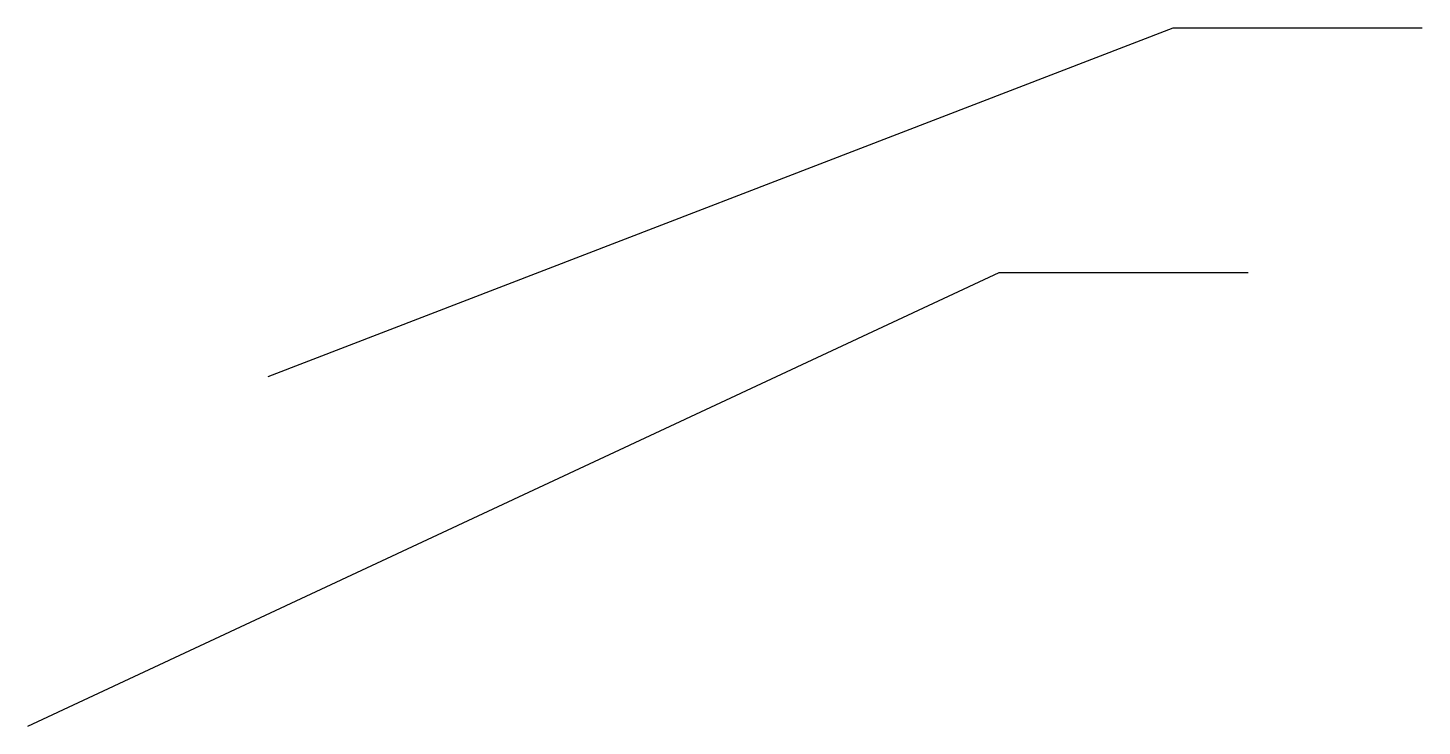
# Model space of a CAD drawing. Extents: x 13 to 367, y 21 to 198.
import ezdxf

# ---------------------------------------------------------------- set-up
doc = ezdxf.new("R2010")
doc.units = 0
doc.layers.get('0').update_dxf_attribs({"linetype": 'CONTINUOUS'})

msp = doc.modelspace()

# ---------------------------------------------------------------- linework, layer by layer
for points in [[(73.95, 109.37), (303.65, 197.79), (366.87, 197.79)], [(12.92, 20.61), (259.49, 135.73), (322.71, 135.73)]]:
    msp.add_lwpolyline(points)

doc.saveas('drawing.dxf')
